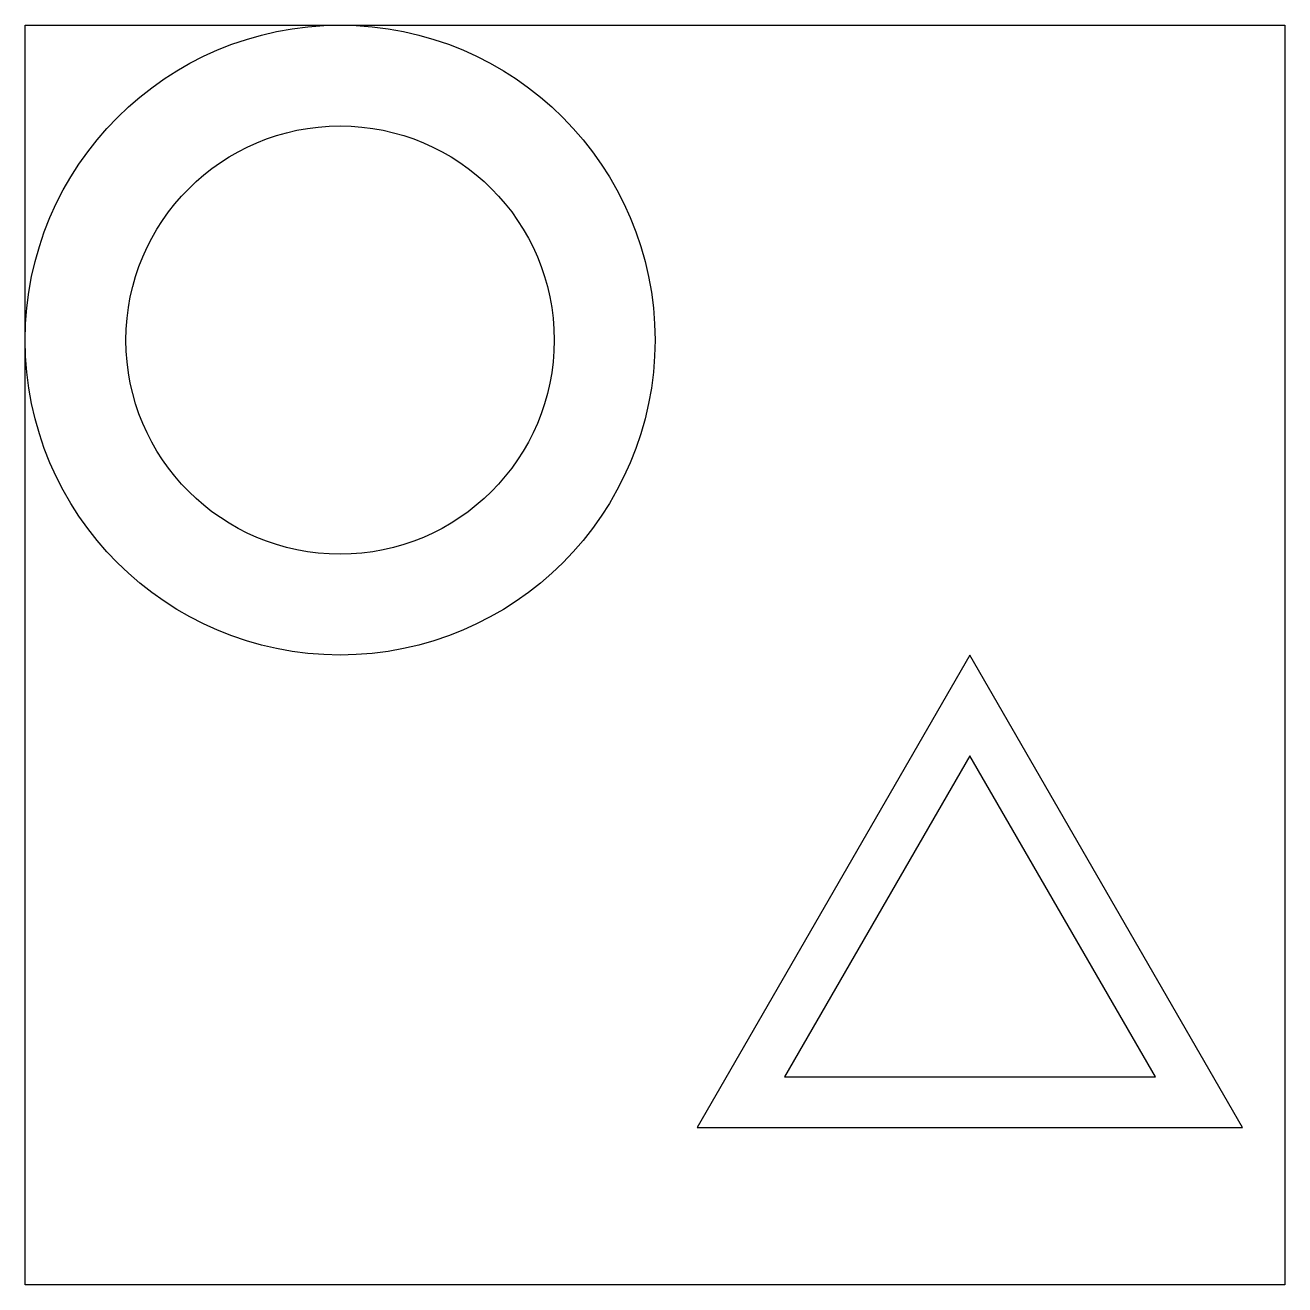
# Model space of a CAD drawing. Header units: millimetres. Extents: x 0 to 2.5, y 0 to 2.5.
import ezdxf

# ---------------------------------------------------------------- set-up
doc = ezdxf.new("R2010")
doc.units = ezdxf.units.MM
for name, color, linetype in [('G-Mask', 3, 'Continuous'), ('G-PDL', 3, 'Continuous'), ('R-Mask', 1, 'Continuous'), ('R-PDL', 1, 'Continuous')]:
    doc.layers.add(name, color=color, linetype=linetype)

# ---------------------------------------------------------------- blocks, each defined once
blk = doc.blocks.new('PDL-RG')
at = {"layer": 'G-PDL'}
blk.add_lwpolyline([(1.875, 3.55), (1.5069, 2.9125), (2.2431, 2.9125)], close=True, dxfattribs=at)
at = {"layer": 'R-PDL'}
blk.add_circle((0.625, 4.375), 0.425, dxfattribs=at)
blk = doc.blocks.new('Mask-RG')
at = {"layer": 'G-Mask'}
blk.add_lwpolyline([(1.875, 3.75), (1.3337, 2.8125), (2.4163, 2.8125)], close=True, dxfattribs=at)
at = {"layer": 'R-Mask'}
blk.add_circle((0.625, 4.375), 0.625, dxfattribs=at)

msp = doc.modelspace()

# ---------------------------------------------------------------- linework, layer by layer
msp.add_lwpolyline([(0, 2.5), (2.5, 2.5), (2.5, 0), (0, 0)], close=True)

# ---------------------------------------------------------------- block references
for name in ['Mask-RG', 'PDL-RG']:
    msp.add_blockref(name, (0, -2.5))

doc.saveas('drawing.dxf')
